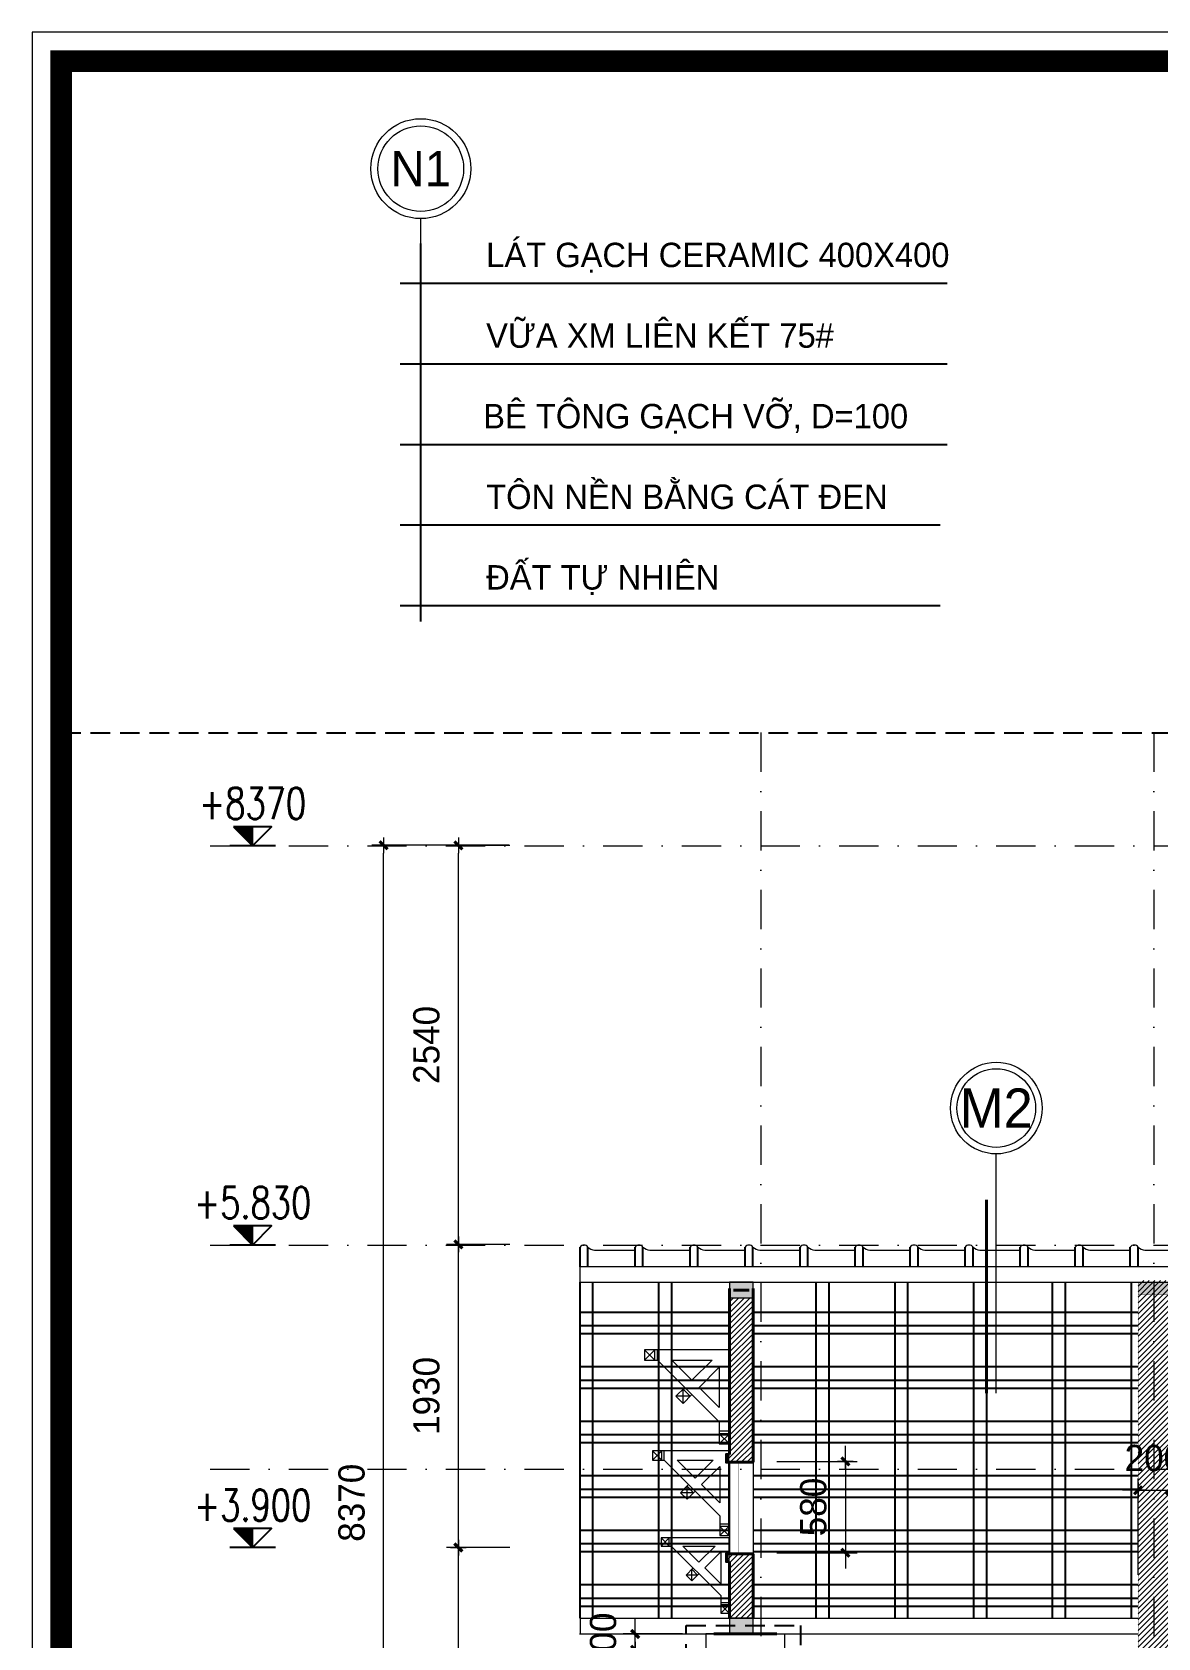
# Model space of a CAD drawing. Header units: millimetres. Extents: x 615730 to 2792744, y 139412 to 597571.
# Drawn here: x 1398377 to 1405538, y 294070 to 304290 of the extents above; entities that cross this region are included whole.
import ezdxf
from ezdxf.enums import TextEntityAlignment as Align

# ---------------------------------------------------------------- set-up
doc = ezdxf.new("R2010")
doc.units = ezdxf.units.MM
doc.header["$MEASUREMENT"] = 0
doc.header["$PDMODE"] = 34
doc.linetypes.add('DASHDOT', pattern=[1, 0.5, -0.25, 0, -0.25])
doc.linetypes.add('HIDDEN2', pattern=[0.1875, 0.125, -0.0625])
doc.layers.get('0').update_dxf_attribs({"lineweight": 5})
for name, color, linetype in [('11', 250, 'Continuous'), ('8', 8, 'Continuous'), ('DO', 1, 'Continuous'), ('H', 252, 'Continuous'), ('KICH THUOC', 148, 'Continuous'), ('NOITHAT', 144, 'Continuous'), ('TEXT', 2, 'Continuous'), ('thaydam', 42, 'Continuous')]:
    doc.layers.add(name, color=color, linetype=linetype)
for name, color, linetype, lineweight in [('2', 2, 'Continuous', 15), ('4', 4, 'Continuous', 18), ('CAT', 11, 'Continuous', 40), ('HATCH', 42, 'Continuous', 5), ('KITCHEN', 4, 'Continuous', 20), ('KT', 148, 'Continuous', 18), ('NET-THAY', 4, 'Continuous', 20), ('NETNGOAITUONG', 1, 'Continuous', 40), ('thay', 7, 'Continuous', 15), ('TIM TRUC', 149, 'DASHDOT', 9), ('VLIEU', 250, 'Continuous', 9)]:
    doc.layers.add(name, color=color, linetype=linetype, lineweight=lineweight)
doc.styles.add('CHUHOA', font='')
doc.styles.add('DIM', font='txt.shx', dxfattribs={"height": 120})
doc.styles.add('Ghi chu', font='')
doc.styles.add('VNI-AVO', font='vni-roms.shx')
doc.styles.get('CHUHOA').set_extended_font_data('.VnAvantH')
doc.styles.get('Ghi chu').set_extended_font_data('.VnAvantH')
doc.dimstyles.new('1-50b', dxfattribs={"dimtxt": 167, "dimasz": 50, "dimexe": 75, "dimexo": 150, "dimgap": 120, "dimtad": 1, "dimdec": 0, "dimzin": 12, "dimtxsty": 'VNI-AVO', "dimblk": ']', "dimcen": 0, "dimdle": 50, "dimclrd": 252, "dimclre": 252, "dimclrt": 2, "dimadec": 0, "dimazin": 0, "dimtfac": 1, "dimtdec": 0, "dimtix": 1, "dimtmove": 2, "dimatfit": 0, "dimldrblk": 'OPEN90', "dimfxl": 1, "dimlwd": -1, "dimlwe": -1, "dimarcsym": 0})

# ---------------------------------------------------------------- blocks, each defined once
blk = doc.blocks.new('fgff')
at = {"layer": '4'}
blk.add_lwpolyline([(421530, 348739), (421787, 348739)], dxfattribs=at)
for centre, radius, start, end in [((421462, 348741), 30.3, 34.3098, 145.6902), ((421530, 348797), 57.7, 221.7273, 270.3526)]:
    blk.add_arc(centre, radius, start, end, dxfattribs=at)
at = {"layer": '8'}
for points in [[(421437, 348632), (421437, 348758)], [(421487, 348632), (421487, 348758)], [(421787, 348632), (421787, 348739)]]:
    blk.add_lwpolyline(points, dxfattribs=at)
blk = doc.blocks.new('Ghi chu vat lieu')
blk.add_circle((0, 700), 300)
at = {"layer": 'HATCH'}
blk.add_circle((0, 700), 350, dxfattribs=at)
at = {"layer": 'thay'}
blk.add_line((0, 0), (0, 350), dxfattribs=at)
at = {"layer": 'TEXT', "style": 'Ghi chu', "width": 1.961742}
blk.add_attdef('TRUC', text='', height=300, dxfattribs=at).set_placement((-295, 550), (295, 550), align=Align.FIT)
blk = doc.blocks.new('dfd')
at = {"layer": 'NOITHAT', "color": 34, "lineweight": 15}
for p, q in [((664481, 294683), (664416, 294748)), ((664481, 294748), (664416, 294683)), ((664481, 294683), (664481, 294748)), ((664497, 294683), (664497, 294748)), ((664497, 294683), (664891, 294289)), ((664589, 294683), (664717, 294555)), ((664845, 294683), (664717, 294555)), ((664671, 294509), (664614, 294452)), ((664614, 294452), (664660, 294406)), ((664706, 294452), (664614, 294452)), ((664660, 294498), (664706, 294452)), ((664660, 294406), (664660, 294498)), ((664717, 294463), (664660, 294406)), ((664763, 294509), (664891, 294381)), ((664956, 294230), (664891, 294230)), ((664891, 294214), (664956, 294149)), ((664956, 294214), (664891, 294149)), ((664956, 294214), (664891, 294214))]:
    blk.add_line(p, q, dxfattribs=at)
for points in [[(664956, 294748), (664956, 294748), (664416, 294748), (664416, 294683), (664497, 294683)], [(664891, 294289), (664891, 294149), (664956, 294149), (664956, 294748)], [(664589, 294683), (664845, 294683)], [(664763, 294509), (664891, 294638), (664891, 294381)]]:
    blk.add_lwpolyline(points, dxfattribs=at)
blk = doc.blocks.new('Cao do mat dung')
at = {"layer": '8'}
blk.add_hatch(color=256, dxfattribs=at).paths.add_polyline_path([(125, 125), (0, 125), (0, 0)])
for p, q in [((0, 0), (0, 125)), ((-150, 0), (150, 0))]:
    blk.add_line(p, q)
blk.add_lwpolyline([(125, 125), (0, 0), (-125, 125)], close=True)
at = {"layer": 'TEXT', "style": 'DIM', "width": 0.75}
blk.add_attdef('%%P0.000', text='', height=180, dxfattribs=at).set_placement((0, 175), align=Align.CENTER)
blk = doc.blocks.new(']')
for p, q in [((1, 0), (-1, 0)), ((0, 1), (0, -1))]:
    blk.add_line(p, q)
at = {"color": 9, "const_width": 0.4}
blk.add_lwpolyline([(-0.51, -0.51), (0.51, 0.51)], dxfattribs=at)
blk = doc.blocks.new('*D2459')
at = {"layer": 'DEFPOINTS', "color": 0, "ltscale": 10, "transparency": 16777216}
for p in [(1401089, 294645), (1401567, 294645), (1401969, 290745)]:
    blk.add_point(p, dxfattribs=at)
at = {"layer": 'KT', "color": 252, "ltscale": 10, "transparency": 16777216}
for p, q in [((1401417, 294645), (1401014, 294645)), ((1401089, 290795), (1401089, 294595)), ((1401819, 290745), (1401014, 290745))]:
    blk.add_line(p, q, dxfattribs=at)
at = {"layer": 'KT', "color": 252, "ltscale": 10, "transparency": 16777216, "xscale": 50, "yscale": 50, "zscale": 50}
for p, rotation in [((1401089, 294645), 90), ((1401089, 290745), 270)]:
    blk.add_blockref(']', p, dxfattribs=dict(at, rotation=rotation))
at = {"layer": 'KT', "color": 2, "ltscale": 10, "transparency": 16777216, "insert": (1400886, 292695), "char_height": 167, "attachment_point": 5, "rotation": 90, "style": 'VNI-AVO'}
blk.add_mtext('3900', dxfattribs=at)
blk = doc.blocks.new('_Open90')
at = {"color": 0, "linetype": 'ByBlock', "lineweight": -2}
for p, q in [((0, 0), (-1, 0)), ((-0.5, 0.5), (0, 0)), ((0, 0), (-0.5, -0.5))]:
    blk.add_line(p, q, dxfattribs=at)
blk = doc.blocks.new('*D2460')
at = {"layer": 'DEFPOINTS', "color": 0, "ltscale": 10, "transparency": 16777216}
for p in [(1401089, 296574), (1401567, 296574), (1401567, 294645)]:
    blk.add_point(p, dxfattribs=at)
at = {"layer": 'KT', "color": 252, "ltscale": 10, "transparency": 16777216}
for p, q in [((1401417, 296574), (1401014, 296574)), ((1401089, 294695), (1401089, 296524)), ((1401417, 294645), (1401014, 294645))]:
    blk.add_line(p, q, dxfattribs=at)
at = {"layer": 'KT', "color": 252, "ltscale": 10, "transparency": 16777216, "xscale": 50, "yscale": 50, "zscale": 50}
for p, rotation in [((1401089, 296574), 90), ((1401089, 294645), 270)]:
    blk.add_blockref(']', p, dxfattribs=dict(at, rotation=rotation))
at = {"layer": 'KT', "color": 2, "ltscale": 10, "transparency": 16777216, "insert": (1400886, 295610), "char_height": 167, "attachment_point": 5, "rotation": 90, "style": 'VNI-AVO'}
blk.add_mtext('1930', dxfattribs=at)
blk = doc.blocks.new('*D2461')
at = {"layer": 'DEFPOINTS', "color": 0, "ltscale": 10, "transparency": 16777216}
for p in [(1401089, 299114), (1401567, 299114), (1401567, 296574)]:
    blk.add_point(p, dxfattribs=at)
at = {"layer": 'KT', "color": 252, "ltscale": 10, "transparency": 16777216}
for p, q in [((1401417, 299114), (1401014, 299114)), ((1401089, 296624), (1401089, 299064)), ((1401417, 296574), (1401014, 296574))]:
    blk.add_line(p, q, dxfattribs=at)
at = {"layer": 'KT', "color": 252, "ltscale": 10, "transparency": 16777216, "xscale": 50, "yscale": 50, "zscale": 50}
for p, rotation in [((1401089, 299114), 90), ((1401089, 296574), 270)]:
    blk.add_blockref(']', p, dxfattribs=dict(at, rotation=rotation))
at = {"layer": 'KT', "color": 2, "ltscale": 10, "transparency": 16777216, "insert": (1400886, 297844), "char_height": 167, "attachment_point": 5, "rotation": 90, "style": 'VNI-AVO'}
blk.add_mtext('2540', dxfattribs=at)
blk = doc.blocks.new('*D2462')
at = {"layer": 'DEFPOINTS', "color": 0, "ltscale": 10, "transparency": 16777216}
for p in [(1400613, 299115), (1401560, 299115), (1401567, 290745)]:
    blk.add_point(p, dxfattribs=at)
at = {"layer": 'KT', "color": 252, "ltscale": 10, "transparency": 16777216}
for p, q in [((1401410, 299115), (1400538, 299115)), ((1400613, 290795), (1400613, 299065)), ((1401417, 290745), (1400538, 290745))]:
    blk.add_line(p, q, dxfattribs=at)
at = {"layer": 'KT', "color": 252, "ltscale": 10, "transparency": 16777216, "xscale": 50, "yscale": 50, "zscale": 50}
for p, rotation in [((1400613, 299115), 90), ((1400613, 290745), 270)]:
    blk.add_blockref(']', p, dxfattribs=dict(at, rotation=rotation))
at = {"layer": 'KT', "color": 2, "ltscale": 10, "transparency": 16777216, "insert": (1400410, 294930), "char_height": 167, "attachment_point": 5, "rotation": 90, "style": 'VNI-AVO'}
blk.add_mtext('8370', dxfattribs=at)
blk = doc.blocks.new('*D2468')
at = {"layer": 'DEFPOINTS', "color": 0, "ltscale": 10, "transparency": 16777216}
for p in [(1402213, 294095), (1402664, 294095), (1402664, 293995)]:
    blk.add_point(p, dxfattribs=at)
at = {"layer": 'KT', "color": 252, "ltscale": 10, "transparency": 16777216}
for p, q in [((1402213, 294145), (1402213, 294195)), ((1402514, 294095), (1402138, 294095)), ((1402213, 293995), (1402213, 294095)), ((1402514, 293995), (1402138, 293995)), ((1402213, 293945), (1402213, 293895))]:
    blk.add_line(p, q, dxfattribs=at)
at = {"layer": 'KT', "color": 252, "ltscale": 10, "transparency": 16777216, "xscale": 50, "yscale": 50, "zscale": 50}
for p, rotation in [((1402213, 294095), 270), ((1402213, 293995), 90)]:
    blk.add_blockref(']', p, dxfattribs=dict(at, rotation=rotation))
at = {"layer": 'KT', "color": 2, "ltscale": 10, "transparency": 16777216, "insert": (1402010, 294045), "char_height": 167, "attachment_point": 5, "rotation": 90, "style": 'VNI-AVO'}
blk.add_mtext('100', dxfattribs=at)
blk = doc.blocks.new('*D2477')
at = {"layer": 'DEFPOINTS', "color": 0, "ltscale": 10, "transparency": 16777216}
for p in [(1405613, 295010), (1405613, 294405), (1405413, 294322)]:
    blk.add_point(p, dxfattribs=at)
at = {"layer": 'KT', "color": 252, "ltscale": 10, "transparency": 16777216}
for p, q in [((1405413, 294472), (1405413, 295085)), ((1405613, 294555), (1405613, 295085)), ((1405363, 295010), (1405313, 295010)), ((1405413, 295010), (1405613, 295010)), ((1405663, 295010), (1405713, 295010))]:
    blk.add_line(p, q, dxfattribs=at)
at = {"layer": 'KT', "color": 252, "ltscale": 10, "transparency": 16777216, "xscale": 50, "yscale": 50, "zscale": 50}
blk.add_blockref(']', (1405413, 295010), dxfattribs=at)
at = {"layer": 'KT', "color": 252, "ltscale": 10, "transparency": 16777216, "xscale": 50, "yscale": 50, "zscale": 50, "rotation": 180}
blk.add_blockref(']', (1405613, 295010), dxfattribs=at)
at = {"layer": 'KT', "color": 2, "ltscale": 10, "transparency": 16777216, "insert": (1405513, 295214), "char_height": 167, "attachment_point": 5, "style": 'VNI-AVO'}
blk.add_mtext('200', dxfattribs=at)
blk = doc.blocks.new('*D2540')
at = {"layer": 'DEFPOINTS', "color": 0, "ltscale": 10, "transparency": 16777216}
for p in [(1402964, 295193), (1402964, 294612), (1403551, 294612)]:
    blk.add_point(p, dxfattribs=at)
at = {"layer": 'KT', "color": 252, "ltscale": 10, "transparency": 16777216}
for p, q in [((1403551, 295243), (1403551, 295293)), ((1403114, 295193), (1403626, 295193)), ((1403551, 295193), (1403551, 294612)), ((1403114, 294612), (1403626, 294612)), ((1403551, 294562), (1403551, 294512))]:
    blk.add_line(p, q, dxfattribs=at)
at = {"layer": 'KT', "color": 252, "ltscale": 10, "transparency": 16777216, "xscale": 50, "yscale": 50, "zscale": 50}
for p, rotation in [((1403551, 295193), 270), ((1403551, 294612), 90)]:
    blk.add_blockref(']', p, dxfattribs=dict(at, rotation=rotation))
at = {"layer": 'KT', "color": 2, "ltscale": 10, "transparency": 16777216, "insert": (1403347, 294903), "char_height": 167, "attachment_point": 5, "rotation": 90, "style": 'VNI-AVO'}
blk.add_mtext('580', dxfattribs=at)
blk = doc.blocks.new('cvc')
at = {"layer": 'DO'}
blk.add_line((800082, 300538), (800082, 302944), dxfattribs=at)
at = {"layer": 'KICH THUOC'}
for p, q in [((799951, 302692), (803430, 302692)), ((799951, 302179), (803430, 302179)), ((799951, 301666), (803430, 301666)), ((799951, 301153), (803386, 301153)), ((799951, 300640), (803386, 300640))]:
    blk.add_line(p, q, dxfattribs=at)
at = {"layer": 'thaydam', "linetype": 'HIDDEN2', "ltscale": 1000}
blk.add_line((797794, 299831), (824797, 299831), dxfattribs=at)
at = {"layer": 'thay'}
ref = blk.add_blockref('Ghi chu vat lieu', (800082, 302785), dxfattribs=dict(at, xscale=0.9082386168447556, yscale=0.9082386168447556, zscale=0.9082386168447556))
ref.add_attrib('TRUC', 'n1', dxfattribs={"layer": 'TEXT', "height": 225, "style": 'Ghi chu'}).set_placement((800082, 303421), align=Align.MIDDLE_CENTER)
at = {"layer": 'TEXT', "style": 'CHUHOA'}
for s, p in [('l¸t g¹ch ceramic 400x400', (800498, 302794)), ('v÷A xm LI£N KÕT 75#', (800498, 302281)), ('bª t«ng g¹ch vì, d=100', (800479, 301768)), ('t«n nÒn b»ng c¸t ®en', (800498, 301255)), ('§ÊT Tù NHI£N', (800498, 300742))]:
    blk.add_text(s, height=155.52, dxfattribs=at).set_placement(p)

msp = doc.modelspace()

# ---------------------------------------------------------------- hatches: boundary and pattern name
at = {"layer": 'VLIEU', "ltscale": 10}
for points in [[(1402813.7, 296333.9), (1402963.7, 296333.9), (1402963.7, 296233.9), (1402813.7, 296233.9)], [(1405613.2, 296253.9), (1405413.2, 296253.9), (1405413.2, 296333.9), (1405613.2, 296333.9)], [(1402813.7, 294195.4), (1402963.7, 294195.4), (1402963.7, 294095.4), (1402813.7, 294095.4)]]:
    msp.add_hatch(color=7, dxfattribs=at).paths.add_polyline_path(points)
h = msp.add_hatch(dxfattribs=at)
h.set_pattern_fill('ANSI31', color=256, scale=200, style=0)
h.set_pattern_definition([(45, (736156.39, 2631.688), (-17.6776695, 17.6776695), [])])
edge = h.paths.add_edge_path()
edge.add_line((1405413.2, 295407.6), (1405413.2, 290605))
h.paths.add_polyline_path([(1405413.2, 294005), (1405613.2, 294005), (1405613.2, 296343.9), (1405413.2, 296343.9)])
h = msp.add_hatch(dxfattribs=at)
h.set_pattern_fill('ANSI31', color=256, scale=200, style=0)
h.set_pattern_definition([(45, (736156.39, 2621.688), (-17.6776695, 17.6776695), [])])
h.paths.add_polyline_path([(1402963.7, 296233.9), (1402813.7, 296233.9), (1402813.7, 295237.7), (1402793.7, 295237.7), (1402793.7, 295187.7), (1402813.7, 295187.7), (1402963.7, 295187.7)])
h.paths.add_polyline_path([(1402963.7, 294605.6), (1402793.7, 294605.6), (1402793.7, 294555.6), (1402813.7, 294555.6), (1402813.7, 294195.4), (1402963.7, 294195.4)])

# ---------------------------------------------------------------- linework, layer by layer
at = {"layer": '11'}
for p, q in [((1402813.7, 296141.7), (1401862.6, 296141.7)), ((1405413.2, 296141.7), (1402963.7, 296141.7)), ((1402813.7, 296055.8), (1401862.6, 296055.8)), ((1402813.7, 296004.6), (1401862.6, 296004.6)), ((1405413.2, 296055.8), (1402963.7, 296055.8)), ((1405413.2, 296004.6), (1402963.7, 296004.6)), ((1402813.7, 295794.9), (1401862.6, 295794.9)), ((1405413.2, 295794.9), (1402963.7, 295794.9)), ((1402813.7, 295709), (1401862.6, 295709)), ((1405413.2, 295709), (1402963.7, 295709)), ((1402813.7, 295657.8), (1401862.6, 295657.8)), ((1405413.2, 295657.8), (1402963.7, 295657.8)), ((1402813.7, 295448.1), (1401862.6, 295448.1)), ((1402813.7, 295362.2), (1401862.6, 295362.2)), ((1405413.2, 295448.1), (1402963.7, 295448.1)), ((1405413.2, 295362.2), (1402963.7, 295362.2)), ((1402813.7, 295311), (1401862.6, 295311)), ((1405413.2, 295311), (1402963.7, 295311)), ((1402813.7, 295101.3), (1401862.6, 295101.3)), ((1405413.2, 295101.3), (1402963.7, 295101.3)), ((1402813.7, 295015.4), (1401862.6, 295015.4)), ((1402813.7, 294964.2), (1401862.6, 294964.2)), ((1405413.2, 295015.4), (1402963.7, 295015.4)), ((1405413.2, 294964.2), (1402963.7, 294964.2)), ((1402813.7, 294754.5), (1401862.6, 294754.5)), ((1405413.2, 294754.5), (1402963.7, 294754.5)), ((1402813.7, 294668.6), (1401862.6, 294668.6)), ((1405413.2, 294668.6), (1402963.7, 294668.6)), ((1402813.7, 294617.4), (1401862.6, 294617.4)), ((1405413.2, 294617.4), (1402963.7, 294617.4)), ((1402813.7, 294407.7), (1401862.6, 294407.7)), ((1405413.2, 294407.7), (1402963.7, 294407.7)), ((1402813.7, 294321.7), (1401862.6, 294321.7)), ((1402813.7, 294270.6), (1401862.6, 294270.6)), ((1405413.2, 294321.7), (1402963.7, 294321.7)), ((1405413.2, 294270.6), (1402963.7, 294270.6))]:
    msp.add_line(p, q, dxfattribs=at)
for points in [[(1401862.6, 294195.4), (1401862.6, 296333.9)], [(1401942.6, 296333.9), (1401942.6, 294195.4)], [(1402363.6, 294195.4), (1402363.6, 296333.9)], [(1402443.6, 296333.9), (1402443.6, 294195.4)], [(1403365.7, 294195.4), (1403365.7, 296333.9)], [(1403445.7, 296333.9), (1403445.7, 294195.4)], [(1403866.7, 294195.4), (1403866.7, 296333.9)], [(1403946.7, 296333.9), (1403946.7, 294195.4)], [(1404367.8, 294195.4), (1404367.8, 296333.9)], [(1404447.8, 296333.9), (1404447.8, 294195.4)], [(1404868.8, 294195.4), (1404868.8, 296333.9)], [(1404948.8, 296333.9), (1404948.8, 294195.4)], [(1405369.8, 294195.4), (1405369.8, 296333.9)]]:
    msp.add_lwpolyline(points, dxfattribs=at)
at = {"layer": '2'}
msp.add_lwpolyline([(1402963.7, 296333.9), (1402813.7, 296333.9), (1402813.7, 296233.9), (1402963.7, 296233.9)], close=True, dxfattribs=at)
at = {"layer": '2', "elevation": 126.9}
msp.add_lwpolyline([(1402963.7, 294195.4), (1402813.7, 294195.4), (1402813.7, 294095.4), (1402963.7, 294095.4)], close=True, dxfattribs=at)
at = {"layer": 'CAT'}
msp.add_line((1404447.6, 295627.1, -0.2), (1404447.6, 296858.7, -0.2), dxfattribs=at)
at = {"layer": 'H', "const_width": 138.2}
msp.add_lwpolyline([(1398561.8, 285120.6), (1425564.7, 285120.6), (1425564.7, 304105.6), (1398561.8, 304105.6)], close=True, dxfattribs=at)
at = {"layer": 'HATCH'}
for points in [[(1402813.7, 295187.7), (1402813.7, 294605.6)], [(1402963.7, 295187.7), (1402963.7, 294605.6)]]:
    msp.add_lwpolyline(points, dxfattribs=at)
at = {"layer": 'KITCHEN'}
msp.add_line((1401862.6, 294195.4), (1401862.6, 296548.4), dxfattribs=at)
at = {"layer": 'NET-THAY', "elevation": 126.9}
for points in [[(1403113.7, 294095.4), (1402663.7, 294095.4), (1402663.7, 293995.4), (1403113.7, 293995.4)], [(1403113.7, 294095.4), (1403163.7, 294095.4), (1403163.7, 293995.4), (1403113.7, 293995.4)]]:
    msp.add_lwpolyline(points, dxfattribs=at)
at = {"layer": 'NETNGOAITUONG'}
for points, elevation in [([(1402813.7, 296293), (1402813.7, 295237.7)], 380.6), ([(1402963.7, 296293), (1402963.7, 295187.7)], 380.6), ([(1402813.7, 295187.7), (1402793.7, 295187.7), (1402793.7, 295217.7), (1402793.7, 295237.7), (1402813.7, 295237.7)], 126.9), ([(1402813.7, 295187.7), (1402963.7, 295187.7)], 126.9), ([(1402813.7, 294605.6), (1402793.7, 294605.6), (1402793.7, 294575.6), (1402793.7, 294555.6), (1402813.7, 294555.6)], 126.9), ([(1402813.7, 294605.6), (1402963.7, 294605.6)], 126.9), ([(1402813.7, 294555.6), (1402813.7, 294195.4)], 380.6), ([(1402963.7, 294605.6), (1402963.7, 294195.4)], 380.6), ([(1403113.7, 294095.4), (1402713.7, 294095.4)], 126.9)]:
    msp.add_lwpolyline(points, dxfattribs=dict(at, elevation=elevation))
msp.add_lwpolyline([(1402838.7, 296283.9), (1402938.7, 296283.9)], dxfattribs=at)
at = {"layer": 'NETNGOAITUONG', "const_width": 1}
for points in [[(1405413.2, 296333.9), (1405613.2, 296333.9), (1405613.2, 293955), (1405413.2, 293955), (1405413.2, 296333.9)], [(1405613.2, 296253.9), (1405413.2, 296253.9)]]:
    msp.add_lwpolyline(points, dxfattribs=at)
at = {"layer": 'thay'}
for p, q in [((1404510.4, 295627.1, -0.2), (1404510.4, 296858.7, -0.2)), ((1401862.6, 296433.9), (1407895.9, 296433.9)), ((1401862.6, 296333.9), (1407612.9, 296333.9))]:
    msp.add_line(p, q, dxfattribs=at)
at = {"layer": 'thay', "linetype": 'Continuous'}
msp.add_lwpolyline([(1398377.5, 284936.3), (1425749, 284936.3), (1425749, 304289.9), (1398377.5, 304289.9)], close=True, dxfattribs=at)
at = {"layer": 'thay'}
for points in [[(1401862.6, 294195.4), (1405413.2, 294195.4)], [(1401862.6, 294195.4), (1401862.6, 294095.4)], [(1401859.3, 294095.4), (1405413.2, 294095.4)]]:
    msp.add_lwpolyline(points, dxfattribs=at)
at = {"layer": 'thaydam', "linetype": 'HIDDEN2', "ltscale": 1000}
msp.add_lwpolyline([(1402538, 294149.2), (1403265.1, 294149.2), (1403265.1, 293342.9), (1402538, 293342.9)], close=True, dxfattribs=at)
at = {"layer": 'TIM TRUC', "ltscale": 500}
for p, q in [((1403013.7, 299831.5), (1403013.7, 287548.1)), ((1405513.2, 299831.5), (1405513.2, 287548.1)), ((1399509.6, 299111.3), (1424900.4, 299111.3)), ((1399509.6, 296570.5), (1424900.4, 296570.5)), ((1399509.6, 295144.9), (1424900.4, 295144.9))]:
    msp.add_line(p, q, dxfattribs=at)
at = {"layer": 'VLIEU', "ltscale": 10, "const_width": 1}
msp.add_lwpolyline([(1405613.2, 296253.9), (1405413.2, 296253.9), (1405413.2, 296333.9), (1405613.2, 296333.9), (1405613.2, 296253.9)], dxfattribs=at)
at = {"layer": 'VLIEU', "ltscale": 10, "const_width": 1, "elevation": 126.9}
for points in [[(1402870.3, 295187.7), (1402870.3, 294605.6)], [(1402888.7, 295187.7), (1402888.7, 294605.6)], [(1402813.7, 294195.4), (1402963.7, 294195.4), (1402963.7, 294095.4), (1402813.7, 294095.4), (1402813.7, 294195.4)]]:
    msp.add_lwpolyline(points, dxfattribs=at)

# ---------------------------------------------------------------- block references
at = {"layer": '8'}
for p in [(980425.7, -52200.9), (980775.7, -52200.9), (981125.7, -52200.9), (981475.7, -52200.9), (981825.7, -52200.9), (982175.7, -52200.9), (982525.7, -52200.9), (982875.7, -52200.9), (983225.7, -52200.9), (983575.7, -52200.9), (983925.7, -52200.9)]:
    msp.add_blockref('fgff', p, dxfattribs=at)
at = {"layer": 'KT'}
for name, p in [('cvc', (600767.4, 0)), ('dfd', (737857.7, 1155.6))]:
    msp.add_blockref(name, p, dxfattribs=at)
for p, xscale, yscale, zscale in [((804349.5, 29987.2), 0.9000000000232831, 0.9000000000232831, 0.9000000000232831), ((870845.5, 58908.3), 0.8000000000465661, 0.8000000000465661, 0.8000000000465661)]:
    msp.add_blockref('dfd', p, dxfattribs=dict(at, xscale=xscale, yscale=yscale, zscale=zscale))
at = {"layer": 'TEXT'}
ref = msp.add_blockref('Cao do mat dung', (1399779.7, 299111.3), dxfattribs=dict(at, xscale=-0.9702581369783729, yscale=0.9702581369201653, zscale=0.9702581369248027))
ref.add_attrib('%%P0.000', '+8370', dxfattribs={"height": 200, "style": 'DIM', "width": 0.75}).set_placement((1399779.7, 299281.1), align=Align.CENTER)
ref = msp.add_blockref('Cao do mat dung', (1399779.7, 296570.5), dxfattribs=dict(at, xscale=-0.9702581369783729, yscale=0.9702581369201653, zscale=0.9702581369248027))
ref.add_attrib('%%P0.000', '+5.830', dxfattribs={"height": 200, "style": 'DIM', "width": 0.75}).set_placement((1399779.7, 296740.2), align=Align.CENTER)
ref = msp.add_blockref('Cao do mat dung', (1399779.7, 294644.9), dxfattribs=dict(at, xscale=-0.9702581369783729, yscale=0.9702581369201653, zscale=0.9702581369248027))
ref.add_attrib('%%P0.000', '+3.900', dxfattribs={"height": 200, "style": 'DIM', "width": 0.75}).set_placement((1399779.7, 294814.7), align=Align.CENTER)
at = {"layer": 'thay'}
ref = msp.add_blockref('Ghi chu vat lieu', (1404510.4, 296858.7, -0.2), dxfattribs=dict(at, xscale=0.8333333332557231, yscale=0.8333333332557231, zscale=0.8333333332557231))
ref.add_attrib('TRUC', 'M2', dxfattribs={"layer": 'TEXT', "height": 250, "style": 'Ghi chu'}).set_placement((1404510.4, 297442, -0.2), align=Align.MIDDLE_CENTER)

# ---------------------------------------------------------------- dimensions: what is measured, and where the dimension line sits
at = {"layer": 'KT', "ltscale": 10}
for base, p1, p2, picture, middle in [((1400613.2, 299115.3), (1401566.6, 290745), (1401560, 299115.3), '*D2462', (1400409.7, 294930.1)), ((1401089.2, 299114.3), (1401566.6, 296574.5), (1401566.6, 299114.3), '*D2461', (1400885.7, 297844.4)), ((1401089.2, 296574.5), (1401566.6, 294644.9), (1401566.6, 296574.5), '*D2460', (1400885.7, 295609.7)), ((1403550.5, 294612.4), (1402963.7, 295192.7), (1402963.7, 294612.4), '*D2540', (1403347, 294902.5)), ((1401089.2, 294644.9), (1401968.9, 290745), (1401566.6, 294644.9), '*D2459', (1400885.7, 292694.9)), ((1402213.5, 294095.4), (1402663.7, 293995.4), (1402663.7, 294095.4), '*D2468', (1402010, 294045.4))]:
    dim = msp.add_linear_dim(base=base, p1=p1, p2=p2, angle=90, dimstyle='1-50b', dxfattribs=at)
    dim.commit()
    dim.dimension.update_dxf_attribs({"geometry": picture, "text_midpoint": middle})
dim = msp.add_linear_dim(base=(1405613.2, 295010.3), p1=(1405413.2, 294321.7), p2=(1405613.2, 294405), dimstyle='1-50b', dxfattribs=at)
dim.commit()
dim.dimension.update_dxf_attribs({"geometry": '*D2477', "text_midpoint": (1405513.2, 295213.8)})

doc.saveas('drawing.dxf')
